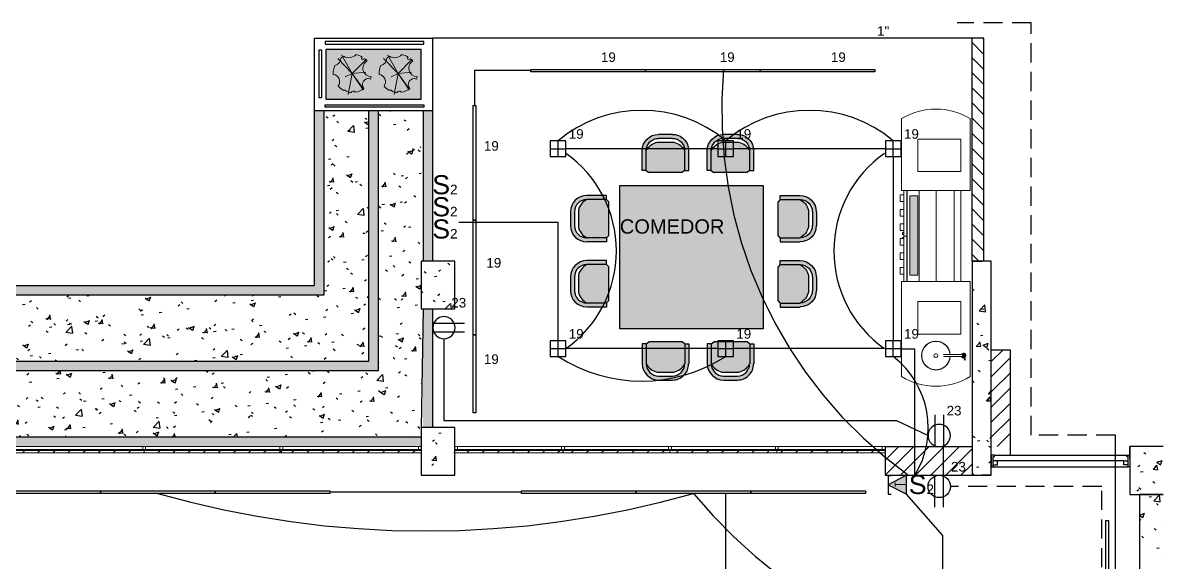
# Model space of a CAD drawing. Header units: inches. Extents: x 131 to 82119, y 71 to 16923.
# Drawn here: x 267.61 to 279.49, y 168.85 to 174.49 of the extents above; entities that cross this region are included whole.
import ezdxf
from ezdxf.enums import TextEntityAlignment as Align

# ---------------------------------------------------------------- set-up
doc = ezdxf.new("R2010")
doc.units = ezdxf.units.IN
doc.header["$MEASUREMENT"] = 0
doc.linetypes.add('HIDDEN', pattern=[9.525, 6.35, -3.175])
doc.linetypes.add('PISO', pattern=[0.3, 0.2, -0.1])
for name, color, linetype in [('A-ACHU-SOLID 255', 255, 'Continuous'), ('A-MUEB', 3, 'Continuous'), ('Arquitectonico', 253, 'Continuous'), ('INTERRUPTORES', 6, 'Continuous'), ('LAMPARAS', 20, 'Continuous'), ('Retorno', 5, 'HIDDEN')]:
    doc.layers.add(name, color=color, linetype=linetype)
for name, color, linetype, lineweight in [('A-GLAZ-CURT-MCUT', 52, 'Continuous', 18), ('A-GLAZ-CURT-OTLN', 52, 'Continuous', 18), ('A-GLAZ-CWMG-MCUT', 51, 'Continuous', 18), ('A-GLAZ-CWMG-OTLN', 51, 'Continuous', 18), ('DUCTO-PARED O TECHO', 7, 'Continuous', 25), ('DUCTO-PISO', 7, 'PISO', 25), ('L-PLNT-____-OTLN', 71, 'Continuous', 18), ('Q-SPCQ-____-OTLN', 91, 'Continuous', 18), ('RED-TELEFONO', 240, 'TELEFONO', 25), ('RED-TELÉFONO', 240, 'TELEFONO', 25), ('SIMBOLOGIA', 150, 'Continuous', 25)]:
    doc.layers.add(name, color=color, linetype=linetype, lineweight=lineweight)
doc.styles.add('Arial_1', font='arial.ttf', dxfattribs={"height": 0.15})
doc.styles.add('ROMANS', font='romans.shx', dxfattribs={"width": 0.625})
doc.styles.get("Standard").update_dxf_attribs({"font": 'arial.ttf'})
doc.linetypes.add('TELEFONO', pattern='A,0.32,-0.12,["TEL",Standard,S=0.065,R=0,X=-0.065,Y=-0.0325],-0.14', length=0.58)
pattern_1 = [(50, (280.8748, 170.8237), (0.546432, -0.047308), [0.057, -0.629]), (355, (280.8748, 170.8237), (-0.105429, 0.57337), [0.046, -0.503]), (100.451, (280.9208, 170.8197), (0.440955, 0.525708), [0.049, -0.534]), (46.184, (280.8748, 170.9757), (0.813123, -0.12606), [0.086, -0.943]), (96.636, (280.9428, 170.9657), (0.711995, 0.74225), [0.073, -0.801]), (351.184, (280.8748, 170.9757), (0.71223, 0.742616), [0.069, -0.754]), (21, (280.9508, 170.9377), (0.454985, -0.306292), [0.057, -0.629]), (326, (280.9508, 170.9377), (0.185766, 0.552594), [0.046, -0.503]), (71.451, (280.9888, 170.9127), (0.640536, 0.246016), [0.049, -0.534]), (37.5, (280.87478, 170.82372), (0.009206, 0.2541166), [0.025, -0.472, 0.025, -0.485, -0.505]), (37.5, (280.87478, 170.82372), (0.009206, 0.2541166), [-1.007, 0.025, -0.48]), (7.5, (280.87478, 170.82372), (0.2004608, 0.3007382), [0.025, -0.266, 0.025, -0.46, -0.192]), (7.5, (280.87478, 170.82372), (0.2004608, 0.3007382), [-0.776, 0.025, -0.167]), (327.5, (280.70478, 170.82372), (0.406483, -0.0170776), [0.025, -0.165, 0.025, -0.569, -0.789]), (327.5, (280.70478, 170.82372), (0.406483, -0.0170776), [-0.785, 0.025, -0.764]), (317.5, (280.62878, 170.82372), (0.443999, 0.076008), [0.025, -0.223, 0.025, -0.37, -0.56]), (317.5, (280.62878, 170.82372), (0.443999, 0.076008), [-0.642, 0.025, -0.535])]
pattern_2 = [(360, (280.87478, 170.82372), (0.305, 0.076), [0.025, -0.203, 0.025, -0.203, -1.219]), (360, (280.87478, 170.82372), (0.305, 0.076), [-0.457, 0.025, -0.432, 0.025, -0.203, -0.533]), (360, (280.87478, 170.82372), (0.305, 0.076), [-1.143, 0.025, -0.127, 0.025, -0.356]), (120, (280.98878, 170.86172), (-0.21831793, 0.22613775), [0.025, -0.203, 0.025, -0.203, -1.219]), (120, (280.98878, 170.86172), (-0.21831793, 0.22613775), [-0.457, 0.025, -0.432, 0.025, -0.203, -0.533]), (120, (280.98878, 170.86172), (-0.21831793, 0.22613775), [-1.143, 0.025, -0.127, 0.025, -0.356]), (240, (281.02678, 171.01472), (-0.08668207, -0.30213775), [0.025, -0.203, 0.025, -0.203, -1.219]), (240, (281.02678, 171.01472), (-0.08668207, -0.30213775), [-0.457, 0.025, -0.432, 0.025, -0.203, -0.533]), (240, (281.02678, 171.01472), (-0.08668207, -0.30213775), [-1.143, 0.025, -0.127, 0.025, -0.356])]

# ---------------------------------------------------------------- blocks, each defined once
blk = doc.blocks.new('Rectangular Mullion - 30mm Square-1501429-ARQ-SS')
at = {"layer": 'A-GLAZ-CWMG-MCUT'}
for p, q in [((-0.03, 0.015), (0, 0.015)), ((-0.03, -0.015), (-0.03, 0.015)), ((0, 0.015), (0, -0.015)), ((0, -0.015), (-0.03, -0.015))]:
    blk.add_line(p, q, dxfattribs=at)
blk = doc.blocks.new('System Panel - Glazed-1501432-ARQ-SS')
at = {"layer": 'A-GLAZ-CURT-OTLN'}
h = blk.add_hatch(dxfattribs=at)
h.set_pattern_fill('FP_8', color=8, style=0, pattern_type=2)
h.set_pattern_definition([(45, (8.173, 0.781), (-0.079196, 0.079196), [])])
h.paths.add_polyline_path([(0.567, -0.05), (0.567, -0.025), (-0.567, -0.025), (-0.567, -0.05)], flags=0)
at = {"layer": 'A-GLAZ-CURT-MCUT'}
for p, q in [((0.567, -0.025), (-0.567, -0.025)), ((-0.567, -0.025), (-0.567, -0.05)), ((-0.567, -0.05), (0.567, -0.05)), ((0.567, -0.05), (0.567, -0.025))]:
    blk.add_line(p, q, dxfattribs=at)
blk = doc.blocks.new('Rectangular Mullion - 30mm Square-V1-ARQ-SS')
at = {"layer": 'A-GLAZ-CWMG-MCUT'}
for p, q in [((-0.03, 0.015), (0, 0.015)), ((-0.03, -0.015), (-0.03, 0.015)), ((0, 0.015), (0, -0.015)), ((0, -0.015), (-0.03, -0.015))]:
    blk.add_line(p, q, dxfattribs=at)
blk = doc.blocks.new('Rectangular Mullion - 30mm Square-1395236-ARQ-SS')
at = {"layer": 'A-GLAZ-CWMG-OTLN'}
for p, q in [((-7.621, -0.766), (-8.71, -0.766)), ((-7.621, -0.796), (-8.71, -0.796))]:
    blk.add_line(p, q, dxfattribs=at)
blk = doc.blocks.new('Rectangular Mullion - 30mm Square-V2-ARQ-SS')
at = {"layer": 'A-GLAZ-CWMG-OTLN'}
h = blk.add_hatch(dxfattribs=at)
h.set_pattern_fill('FP_9', color=8, style=0, pattern_type=2)
h.set_pattern_definition([(225, (-8.74, -0.781), (0.079196, -0.079196), [])])
h.paths.add_polyline_path([(-0.03, 0.015), (-0.03, -0.015), (0, -0.015), (0, 0.015)], flags=0)
at = {"layer": 'A-GLAZ-CWMG-MCUT'}
for p, q in [((0, 0.015), (-0.03, 0.015)), ((-0.03, 0.015), (-0.03, -0.015)), ((0, -0.015), (0, 0.015)), ((-0.03, -0.015), (0, -0.015))]:
    blk.add_line(p, q, dxfattribs=at)
blk = doc.blocks.new('System Panel - Glazed-V3-ARQ-SS')
at = {"layer": 'A-GLAZ-CURT-OTLN'}
h = blk.add_hatch(dxfattribs=at)
h.set_pattern_fill('FP_10', color=8, style=0, pattern_type=2)
h.set_pattern_definition([(45, (11.273, 0.781), (-0.079196, 0.079196), [])])
h.paths.add_polyline_path([(0.718, -0.05), (0.718, -0.025), (-0.718, -0.025), (-0.718, -0.05)], flags=0)
at = {"layer": 'A-GLAZ-CURT-MCUT'}
for p, q in [((0.718, -0.025), (-0.718, -0.025)), ((-0.718, -0.025), (-0.718, -0.05)), ((-0.718, -0.05), (0.718, -0.05)), ((0.718, -0.05), (0.718, -0.025))]:
    blk.add_line(p, q, dxfattribs=at)
blk = doc.blocks.new('System Panel - Glazed-1647457-ARQ-SS')
at = {"layer": 'A-GLAZ-CURT-OTLN'}
h = blk.add_hatch(dxfattribs=at)
h.set_pattern_fill('FP_11', color=8, style=0, pattern_type=2)
h.set_pattern_definition([(45, (9.823, 0.781), (-0.079196, 0.079196), [])])
h.paths.add_polyline_path([(0.733, -0.05), (0.733, -0.025), (-0.733, -0.025), (-0.733, -0.05), (-0.7, -0.05)], flags=0)
at = {"layer": 'A-GLAZ-CURT-MCUT'}
for p, q in [((0.733, -0.025), (-0.733, -0.025)), ((-0.733, -0.025), (-0.733, -0.05)), ((-0.733, -0.05), (0.733, -0.05)), ((0.733, -0.05), (0.733, -0.025))]:
    blk.add_line(p, q, dxfattribs=at)
blk = doc.blocks.new('System Panel - Glazed-1501434-ARQ-SS')
at = {"layer": 'A-GLAZ-CURT-OTLN'}
h = blk.add_hatch(dxfattribs=at)
h.set_pattern_fill('FP_12', color=8, style=0, pattern_type=2)
h.set_pattern_definition([(45, (7.047, 0.781), (-0.079196, 0.079196), [])])
h.paths.add_polyline_path([(0.559, -0.05), (0.559, -0.025), (-0.559, -0.025), (-0.559, -0.05), (-0.42, -0.05)], flags=0)
at = {"layer": 'A-GLAZ-CURT-MCUT'}
for p, q in [((0.559, -0.025), (-0.559, -0.025)), ((-0.559, -0.025), (-0.559, -0.05)), ((-0.559, -0.05), (0.559, -0.05)), ((0.559, -0.05), (0.559, -0.025))]:
    blk.add_line(p, q, dxfattribs=at)
blk = doc.blocks.new('System Panel - Glazed-V4-ARQ-SS')
at = {"layer": 'A-GLAZ-CURT-OTLN'}
h = blk.add_hatch(dxfattribs=at)
h.set_pattern_fill('FP_13', color=8, style=0, pattern_type=2)
h.set_pattern_definition([(45, (5.928, 0.781), (-0.079196, 0.079196), [])])
h.paths.add_polyline_path([(0.559, -0.05), (0.559, -0.025), (-0.559, -0.025), (-0.559, -0.05), (-0.011, -0.05)], flags=0)
at = {"layer": 'A-GLAZ-CURT-MCUT'}
for p, q in [((0.559, -0.025), (-0.559, -0.025)), ((-0.559, -0.025), (-0.559, -0.05)), ((-0.559, -0.05), (0.559, -0.05)), ((0.559, -0.05), (0.559, -0.025))]:
    blk.add_line(p, q, dxfattribs=at)
blk = doc.blocks.new('System Panel - Glazed-V5-ARQ-SS')
at = {"layer": 'A-GLAZ-CURT-OTLN'}
h = blk.add_hatch(dxfattribs=at)
h.set_pattern_fill('FP_14', color=8, style=0, pattern_type=2)
h.set_pattern_definition([(45, (4.802, 0.781), (-0.079196, 0.079196), [])])
h.paths.add_polyline_path([(0.567, -0.05), (0.567, -0.025), (-0.567, -0.025), (-0.567, -0.05), (0.39, -0.05)], flags=0)
at = {"layer": 'A-GLAZ-CURT-MCUT'}
for p, q in [((0.567, -0.025), (-0.567, -0.025)), ((-0.567, -0.025), (-0.567, -0.05)), ((-0.567, -0.05), (0.567, -0.05)), ((0.567, -0.05), (0.567, -0.025))]:
    blk.add_line(p, q, dxfattribs=at)
blk = doc.blocks.new('Rectangular Mullion - 30mm Square-1647450-ARQ-SS')
at = {"layer": 'A-GLAZ-CWMG-OTLN'}
for p, q in [((-10.57, -0.766), (-11.975, -0.766)), ((-10.57, -0.796), (-11.975, -0.796))]:
    blk.add_line(p, q, dxfattribs=at)
blk = doc.blocks.new('Rectangular Mullion - 30mm Square-1647451-ARQ-SS')
at = {"layer": 'A-GLAZ-CWMG-OTLN'}
for p, q in [((-9.12, -0.766), (-10.54, -0.766)), ((-9.12, -0.796), (-10.54, -0.796))]:
    blk.add_line(p, q, dxfattribs=at)
blk = doc.blocks.new('Rectangular Mullion - 30mm Square-1501435-ARQ-SS')
at = {"layer": 'A-GLAZ-CWMG-OTLN'}
h = blk.add_hatch(dxfattribs=at)
h.set_pattern_fill('FP_15', color=8, style=0, pattern_type=2)
h.set_pattern_definition([(315, (5.369, -0.781), (0.079196, 0.079196), [])])
h.paths.add_polyline_path([(0.015, 0.015), (0.015, -0.015), (-0.015, -0.015), (-0.015, 0.015)], flags=0)
at = {"layer": 'A-GLAZ-CWMG-MCUT'}
for p, q in [((-0.015, 0.015), (0.015, 0.015)), ((-0.015, -0.015), (-0.015, 0.015)), ((0.015, 0.015), (0.015, -0.015)), ((0.015, -0.015), (-0.015, -0.015))]:
    blk.add_line(p, q, dxfattribs=at)
blk = doc.blocks.new('Rectangular Mullion - 30mm Square-V6-ARQ-SS')
at = {"layer": 'A-GLAZ-CWMG-OTLN'}
h = blk.add_hatch(dxfattribs=at)
h.set_pattern_fill('FP_16', color=8, style=0, pattern_type=2)
h.set_pattern_definition([(315, (6.488, -0.781), (0.079196, 0.079196), [])])
h.paths.add_polyline_path([(0.015, 0.015), (0.015, -0.015), (-0.015, -0.015), (-0.015, 0.015)], flags=0)
at = {"layer": 'A-GLAZ-CWMG-MCUT'}
for p, q in [((-0.015, 0.015), (0.015, 0.015)), ((-0.015, -0.015), (-0.015, 0.015)), ((0.015, 0.015), (0.015, -0.015)), ((0.015, -0.015), (-0.015, -0.015))]:
    blk.add_line(p, q, dxfattribs=at)
blk = doc.blocks.new('Rectangular Mullion - 30mm Square-V7-ARQ-SS')
at = {"layer": 'A-GLAZ-CWMG-OTLN'}
h = blk.add_hatch(dxfattribs=at)
h.set_pattern_fill('FP_17', color=8, style=0, pattern_type=2)
h.set_pattern_definition([(315, (7.606, -0.781), (0.079196, 0.079196), [])])
h.paths.add_polyline_path([(0.015, 0.015), (0.015, -0.015), (-0.015, -0.015), (-0.015, 0.015)], flags=0)
at = {"layer": 'A-GLAZ-CWMG-MCUT'}
for p, q in [((-0.015, 0.015), (0.015, 0.015)), ((-0.015, -0.015), (-0.015, 0.015)), ((0.015, 0.015), (0.015, -0.015)), ((0.015, -0.015), (-0.015, -0.015))]:
    blk.add_line(p, q, dxfattribs=at)
blk = doc.blocks.new('Rectangular Mullion - 30mm Square-V8-ARQ-SS')
at = {"layer": 'A-GLAZ-CWMG-MCUT'}
for p, q in [((-0.015, 0.015), (0.015, 0.015)), ((-0.015, -0.015), (-0.015, 0.015)), ((0.015, 0.015), (0.015, -0.015)), ((0.015, -0.015), (-0.015, -0.015))]:
    blk.add_line(p, q, dxfattribs=at)
blk = doc.blocks.new('Rectangular Mullion - 30mm Square-V9-ARQ-SS')
at = {"layer": 'A-GLAZ-CWMG-MCUT'}
for p, q in [((-0.015, 0.015), (0.015, 0.015)), ((-0.015, -0.015), (-0.015, 0.015)), ((0.015, 0.015), (0.015, -0.015)), ((0.015, -0.015), (-0.015, -0.015))]:
    blk.add_line(p, q, dxfattribs=at)
blk = doc.blocks.new('BBQ_Unit_10968 - Grill-757689-ARQ-SS')
at = {"layer": 'Q-SPCQ-____-OTLN'}
blk.add_hatch(color=256, dxfattribs=at).paths.add_polyline_path([(0.862, -0.364), (0.862, -0.278), (0.032, -0.278), (0.032, -0.364), (0.762, -0.364)], flags=0)
for p, q in [((-0.024, 0.27), (-0.778, 0.27)), ((-0.024, 0.17), (-0.024, 0.27)), ((1.922, 0.27), (0.926, 0.27)), ((0.926, 0.27), (0.926, 0.17)), ((-0.223, 0.17), (-0.563, 0.17)), ((-0.563, 0.17), (-0.563, -0.28)), ((-0.223, -0.28), (-0.223, 0.17)), ((-0.024, 0.102), (-0.024, 0.17)), ((-0.024, 0.17), (0.926, 0.17)), ((0.926, 0.17), (0.926, 0.102)), ((1.137, -0.28), (1.137, 0.17)), ((1.137, 0.17), (1.477, 0.17)), ((1.477, 0.17), (1.477, -0.28)), ((1.692, 0.179), (1.692, 0.008)), ((1.694, 0.191), (1.694, 0.19)), ((1.748, 0.219), (1.706, 0.203)), ((1.708, 0.204), (1.707, 0.205)), ((1.708, 0.198), (1.751, 0.211)), ((1.712, 0.008), (1.712, 0.179)), ((1.751, 0.211), (1.748, 0.219)), ((-0.024, -0.086), (-0.024, 0.102)), ((0.926, 0.102), (-0.024, 0.102)), ((0.926, 0.102), (0.926, -0.086)), ((-0.024, -0.265), (-0.024, -0.086)), ((-0.024, -0.086), (0.926, -0.086)), ((0.926, -0.086), (0.926, -0.265)), ((-0.563, -0.28), (-0.223, -0.28)), ((-0.024, -0.392), (-0.024, -0.265)), ((-0.024, -0.265), (0.926, -0.265)), ((0.032, -0.364), (0.032, -0.278)), ((0.032, -0.278), (0.862, -0.278)), ((0.032, -0.278), (0.862, -0.278)), ((0.032, -0.364), (0.032, -0.278)), ((0.862, -0.278), (0.862, -0.364)), ((0.862, -0.278), (0.862, -0.364)), ((0.926, -0.265), (0.926, -0.392)), ((1.477, -0.28), (1.137, -0.28)), ((-0.778, -0.45), (-0.024, -0.45)), ((-0.024, -0.392), (0.926, -0.392)), ((-0.024, -0.45), (-0.024, -0.392)), ((-0.024, -0.395), (0.926, -0.395)), ((-0.024, -0.425), (0.02, -0.425)), ((0.02, -0.425), (0.02, -0.463)), ((0.02, -0.425), (0.09, -0.425)), ((0.09, -0.463), (0.02, -0.463)), ((0.862, -0.364), (0.032, -0.364)), ((0.862, -0.364), (0.032, -0.364)), ((0.09, -0.463), (0.09, -0.425)), ((0.09, -0.425), (0.172, -0.425)), ((0.172, -0.425), (0.172, -0.463)), ((0.172, -0.425), (0.242, -0.425)), ((0.242, -0.463), (0.172, -0.463)), ((0.242, -0.463), (0.242, -0.425)), ((0.242, -0.425), (0.324, -0.425)), ((0.324, -0.425), (0.324, -0.463)), ((0.324, -0.425), (0.394, -0.425)), ((0.394, -0.463), (0.324, -0.463)), ((0.394, -0.463), (0.394, -0.425)), ((0.394, -0.425), (0.451, -0.425)), ((0.414, -0.425), (0.414, -0.438)), ((0.434, -0.438), (0.414, -0.438)), ((0.434, -0.438), (0.434, -0.425)), ((0.451, -0.395), (0.451, -0.425)), ((0.451, -0.425), (0.451, -0.395)), ((0.451, -0.425), (0.476, -0.425)), ((0.467, -0.425), (0.467, -0.438)), ((0.476, -0.438), (0.467, -0.438)), ((0.476, -0.425), (0.476, -0.463)), ((0.476, -0.425), (0.546, -0.425)), ((0.546, -0.463), (0.476, -0.463)), ((0.546, -0.463), (0.546, -0.425)), ((0.546, -0.425), (0.628, -0.425)), ((0.628, -0.425), (0.628, -0.463)), ((0.628, -0.425), (0.698, -0.425)), ((0.698, -0.463), (0.628, -0.463)), ((0.698, -0.463), (0.698, -0.425)), ((0.698, -0.425), (0.78, -0.425)), ((0.78, -0.425), (0.78, -0.463)), ((0.78, -0.425), (0.85, -0.425)), ((0.85, -0.463), (0.78, -0.463)), ((0.85, -0.463), (0.85, -0.425)), ((0.85, -0.425), (0.926, -0.425)), ((0.926, -0.392), (0.926, -0.45)), ((0.926, -0.45), (1.922, -0.45))]:
    blk.add_line(p, q, dxfattribs=at)
at = {"layer": 'Q-SPCQ-____-OTLN', "flags": 128}
for points in [[(1.692, 0.199), (1.692, 0.199), (1.692, 0.199), (1.692, 0.198), (1.692, 0.198), (1.692, 0.198), (1.692, 0.198)], [(1.692, 0.194), (1.692, 0.193), (1.692, 0.192), (1.692, 0.192), (1.692, 0.191), (1.692, 0.19), (1.692, 0.189), (1.692, 0.188), (1.692, 0.188), (1.692, 0.187), (1.692, 0.186), (1.692, 0.185), (1.692, 0.184), (1.692, 0.183), (1.692, 0.182), (1.692, 0.181), (1.692, 0.18), (1.692, 0.179)], [(1.693, 0.198), (1.693, 0.2), (1.694, 0.202), (1.695, 0.203), (1.696, 0.204), (1.698, 0.205), (1.7, 0.206), (1.701, 0.206), (1.702, 0.205)], [(1.701, 0.191), (1.7, 0.191), (1.698, 0.191), (1.696, 0.192), (1.695, 0.193), (1.694, 0.195), (1.693, 0.196), (1.693, 0.198)], [(1.703, 0.205), (1.705, 0.204), (1.706, 0.203)], [(1.708, 0.196), (1.707, 0.195), (1.706, 0.193), (1.705, 0.192), (1.703, 0.191)], [(1.712, 0.179), (1.712, 0.18), (1.712, 0.181), (1.712, 0.182), (1.712, 0.183), (1.712, 0.184), (1.712, 0.185), (1.712, 0.186), (1.712, 0.187), (1.712, 0.188), (1.712, 0.189), (1.712, 0.189), (1.712, 0.19), (1.712, 0.191), (1.712, 0.192), (1.712, 0.192), (1.712, 0.193), (1.712, 0.194), (1.712, 0.194), (1.712, 0.195), (1.712, 0.196), (1.712, 0.196), (1.712, 0.197), (1.712, 0.197), (1.712, 0.198), (1.712, 0.198), (1.712, 0.198), (1.712, 0.199), (1.712, 0.199), (1.712, 0.199)], [(1.692, 0.059), (1.69, 0.059), (1.684, 0.058), (1.678, 0.057), (1.672, 0.056), (1.666, 0.055), (1.661, 0.053), (1.655, 0.051), (1.649, 0.049), (1.644, 0.047), (1.638, 0.045), (1.633, 0.042), (1.628, 0.039), (1.623, 0.036), (1.618, 0.033), (1.613, 0.03), (1.608, 0.026), (1.604, 0.022), (1.599, 0.018), (1.595, 0.014), (1.591, 0.009), (1.587, 0.005), (1.583, 0), (1.58, -0.005), (1.576, -0.009), (1.573, -0.015), (1.57, -0.02), (1.568, -0.025), (1.565, -0.03), (1.563, -0.036), (1.561, -0.042), (1.559, -0.047), (1.557, -0.053), (1.556, -0.059), (1.555, -0.065), (1.554, -0.071), (1.553, -0.076), (1.553, -0.082), (1.553, -0.088), (1.553, -0.094), (1.553, -0.1), (1.554, -0.106), (1.554, -0.112), (1.555, -0.118), (1.557, -0.124), (1.558, -0.13), (1.56, -0.135), (1.562, -0.141), (1.564, -0.147), (1.566, -0.152), (1.569, -0.157), (1.572, -0.163), (1.575, -0.168), (1.578, -0.173), (1.581, -0.178), (1.585, -0.182), (1.589, -0.187), (1.593, -0.191), (1.597, -0.196), (1.601, -0.2), (1.606, -0.204), (1.61, -0.208), (1.615, -0.211), (1.62, -0.215), (1.625, -0.218), (1.63, -0.221), (1.635, -0.223), (1.641, -0.226), (1.646, -0.228), (1.652, -0.23), (1.657, -0.232), (1.663, -0.234), (1.669, -0.235), (1.675, -0.237), (1.681, -0.238), (1.687, -0.238), (1.693, -0.239), (1.699, -0.239), (1.702, -0.239)], [(1.692, 0.008), (1.692, 0.007), (1.692, 0.007), (1.692, 0.006), (1.692, 0.006), (1.692, 0.005), (1.692, 0.005), (1.692, 0.004), (1.692, 0.004), (1.692, 0.003), (1.692, 0.003), (1.692, 0.002), (1.692, 0.002), (1.692, 0.001), (1.692, 0.001), (1.692, 0.001), (1.692, 0), (1.692, 0), (1.692, -0.001), (1.692, -0.001), (1.692, -0.002), (1.692, -0.002), (1.692, -0.002), (1.692, -0.003), (1.692, -0.003), (1.692, -0.003), (1.692, -0.004), (1.692, -0.004), (1.692, -0.004), (1.692, -0.005), (1.692, -0.005), (1.692, -0.005), (1.692, -0.005), (1.692, -0.006), (1.692, -0.006), (1.692, -0.006), (1.692, -0.006), (1.692, -0.006), (1.692, -0.006), (1.692, -0.007), (1.692, -0.007), (1.692, -0.007), (1.692, -0.007), (1.692, -0.007), (1.692, -0.007)], [(1.702, -0.239), (1.708, -0.239), (1.714, -0.239), (1.72, -0.238), (1.725, -0.237), (1.731, -0.236), (1.737, -0.235), (1.743, -0.233), (1.749, -0.231), (1.754, -0.229), (1.76, -0.227), (1.765, -0.225), (1.771, -0.222), (1.776, -0.219), (1.781, -0.216), (1.786, -0.213), (1.791, -0.21), (1.795, -0.206), (1.8, -0.202), (1.804, -0.198), (1.809, -0.194), (1.813, -0.189), (1.817, -0.185), (1.82, -0.18), (1.824, -0.175), (1.827, -0.171), (1.83, -0.165), (1.833, -0.16), (1.836, -0.155), (1.838, -0.15), (1.841, -0.144), (1.843, -0.138), (1.845, -0.133), (1.846, -0.127), (1.847, -0.121), (1.849, -0.115), (1.849, -0.109), (1.85, -0.104), (1.851, -0.098), (1.851, -0.092), (1.851, -0.086), (1.85, -0.08), (1.85, -0.074), (1.849, -0.068), (1.848, -0.062), (1.847, -0.056), (1.845, -0.05), (1.844, -0.045), (1.842, -0.039), (1.84, -0.033), (1.837, -0.028), (1.835, -0.023), (1.832, -0.017), (1.829, -0.012), (1.826, -0.007), (1.822, -0.002), (1.819, 0.002), (1.815, 0.007), (1.811, 0.011), (1.807, 0.016), (1.802, 0.02), (1.798, 0.024), (1.793, 0.028), (1.789, 0.031), (1.784, 0.035), (1.779, 0.038), (1.773, 0.041), (1.768, 0.043), (1.763, 0.046), (1.757, 0.048), (1.752, 0.05), (1.746, 0.052), (1.74, 0.054), (1.735, 0.055), (1.729, 0.057), (1.723, 0.058), (1.717, 0.058), (1.712, 0.059)], [(1.712, -0.007), (1.712, -0.007), (1.712, -0.007), (1.712, -0.007), (1.712, -0.007), (1.712, -0.007), (1.712, -0.006), (1.712, -0.006), (1.712, -0.006), (1.712, -0.006), (1.712, -0.006), (1.712, -0.006), (1.712, -0.005), (1.712, -0.005), (1.712, -0.005), (1.712, -0.005), (1.712, -0.004), (1.712, -0.004), (1.712, -0.004), (1.712, -0.003), (1.712, -0.003), (1.712, -0.003), (1.712, -0.002), (1.712, -0.002), (1.712, -0.001), (1.712, -0.001), (1.712, -0.001), (1.712, 0), (1.712, 0), (1.712, 0.001), (1.712, 0.001), (1.712, 0.002), (1.712, 0.002), (1.712, 0.003), (1.712, 0.003), (1.712, 0.004), (1.712, 0.004), (1.712, 0.005), (1.712, 0.005), (1.712, 0.006), (1.712, 0.006), (1.712, 0.007), (1.712, 0.007), (1.712, 0.008), (1.712, 0.008)]]:
    blk.add_lwpolyline(points, dxfattribs=at)
at = {"layer": 'Q-SPCQ-____-OTLN'}
for centre, radius, start, end in [((-0.18, -0.09), 0.698, 148.9516, 211.0484), ((1.326, -0.09), 0.696, 328.8596, 31.1404), ((1.702, 0.2), 0.025, 90, 245.5013), ((1.702, 0.2), 0.015, 90, 231.9056), ((1.7, 0.198), 0.00742, 0, 180), ((1.702, 0.2), 0.00982, 143.6817, 150), ((1.7, 0.198), 0.00742, 180, 360), ((1.702, 0.2), 0.00982, 90, 98.1936), ((1.702, 0.2), 0.025, 24.2652, 90), ((1.702, 0.2), 0.015, 26.1315, 90), ((1.702, 0.2), 0.00982, 81.8064, 90), ((1.701, 0.198), 0.007, 359.3279, 42.6721), ((1.702, 0.2), 0.015, 309.0921, 0), ((1.702, 0.2), 0.025, 294.4934, 7.6897), ((1.702, -0.09), 0.15, 93.8332, 270), ((1.701, -0.09), 0.149, 93.433, 270), ((1.702, -0.09), 0.149, 93.8597, 270), ((1.701, -0.09), 0.149, 270, 85.6922), ((1.702, -0.09), 0.15, 270, 86.1279), ((1.702, -0.09), 0.149, 270, 86.1019), ((1.702, -0.09), 0.02, 90, 270), ((1.702, -0.007), 0.01, 195, 210), ((1.702, -0.09), 0.02, 270, 90), ((1.702, -0.007), 0.01, 330, 345)]:
    blk.add_arc(centre, radius, start, end, dxfattribs=at)
for start_param, end_param in [(2.144127, 5.285719), (6.134036, 8.427312), (5.285719, 5.547519)]:
    blk.add_ellipse((1.701, 0.198), major_axis=(0.00692, 0.00722), ratio=0.999482, start_param=start_param, end_param=end_param, dxfattribs=at)
for points, knots in [([(1.693, 0.191), (1.693, 0.191), (1.694, 0.191), (1.694, 0.19), (1.694, 0.19)], [0.55555556, 0.55555556, 0.55555556, 0.55555556, 0.61111111, 0.63680386, 0.63680386, 0.63680386, 0.63680386]), ([(1.694, 0.19), (1.694, 0.19), (1.694, 0.19), (1.695, 0.19), (1.695, 0.189), (1.695, 0.189), (1.696, 0.189), (1.696, 0.189), (1.696, 0.189), (1.697, 0.188), (1.697, 0.188), (1.698, 0.188), (1.699, 0.188), (1.699, 0.188), (1.699, 0.188), (1.7, 0.188), (1.701, 0.188), (1.702, 0.188)], [0.6666667, 0.6666667, 0.6666667, 0.6666667, 0.6805556, 0.6944444, 0.7222222, 0.75, 0.7638889, 0.7777778, 0.7916667, 0.8055556, 0.8333333, 0.8611111, 0.8888889, 0.9027778, 0.9166667, 0.9444444, 1, 1, 1, 1]), ([(1.702, 0.188), (1.702, 0.188), (1.703, 0.188), (1.704, 0.188), (1.705, 0.188), (1.705, 0.189), (1.705, 0.189), (1.706, 0.189), (1.706, 0.189), (1.707, 0.19), (1.707, 0.19), (1.708, 0.19), (1.708, 0.19), (1.708, 0.191), (1.708, 0.191), (1.709, 0.192), (1.709, 0.192), (1.709, 0.192), (1.71, 0.193), (1.71, 0.193), (1.71, 0.194), (1.711, 0.195), (1.711, 0.195), (1.711, 0.196)], [0, 0, 0, 0, 0.1, 0.15, 0.175, 0.2, 0.225, 0.25, 0.3, 0.35, 0.375, 0.4, 0.425, 0.45, 0.5, 0.55, 0.6, 0.65, 0.7, 0.75, 0.8, 0.9, 1, 1, 1, 1]), ([(1.711, 0.196), (1.711, 0.196), (1.711, 0.196), (1.711, 0.197), (1.711, 0.197), (1.711, 0.197), (1.711, 0.197), (1.711, 0.197), (1.711, 0.198), (1.711, 0.198), (1.711, 0.199), (1.711, 0.199), (1.711, 0.199)], [0, 0, 0, 0, 0.0714286, 0.1071429, 0.125, 0.1428571, 0.1607143, 0.1785714, 0.2142857, 0.25, 0.2678571, 0.2857143, 0.2857143, 0.2857143, 0.2857143])]:
    blk.add_open_spline(points, degree=3, knots=knots, dxfattribs=at)
blk = doc.blocks.new('System Panel - Glazed-V16-ARQ-SS')
at = {"layer": 'A-GLAZ-CURT-OTLN'}
h = blk.add_hatch(dxfattribs=at)
h.set_pattern_fill('FP_29', color=8, style=0, pattern_type=2)
h.set_pattern_definition([(45, (12.708, 0.781), (-0.079196, 0.079196), [])])
h.paths.add_polyline_path([(0.718, -0.05), (0.718, -0.025), (-0.718, -0.025), (-0.718, -0.05)], flags=0)
at = {"layer": 'A-GLAZ-CURT-MCUT'}
for p, q in [((0.718, -0.025), (-0.718, -0.025)), ((-0.718, -0.025), (-0.718, -0.05)), ((-0.718, -0.05), (0.718, -0.05)), ((0.718, -0.05), (0.718, -0.025))]:
    blk.add_line(p, q, dxfattribs=at)
blk = doc.blocks.new('Rectangular Mullion - 30mm Square-1647454-ARQ-SS')
at = {"layer": 'A-GLAZ-CWMG-OTLN'}
for p, q in [((-12.005, -0.766), (-13.426, -0.766)), ((-12.005, -0.796), (-13.426, -0.796))]:
    blk.add_line(p, q, dxfattribs=at)
blk = doc.blocks.new('M_RPC Plant - Tropical - Agave - 0_45 Meters-752007-ARQ-SS')
at = {"layer": 'L-PLNT-____-OTLN'}
for q in [(-0.153, 0.15), (-0.112, 0.191), (0.147, 0.144), (0.141, 0.009), (-0.075, -0.039), (-0.043, -0.224), (0.114, -0.178), (0.12, -0.174)]:
    blk.add_line((0, -0.004), q, dxfattribs=at)
for centre, radius, start, end in [((-0.203, 0.16), 0.0842, 284.5761, 357.8078), ((0, -0.004), 0.2, 116.6696, 126.6487), ((-0.036, 0.263), 0.103, 238.4657, 316.9123), ((0, -0.004), 0.2, 58.808, 78.7084), ((0.111, 0.155), 0.0145, 121.2967, 348.7033), ((0.197, 0.049), 0.0863, 119.9838, 270.0162), ((0, -0.004), 0.2, 39.648, 51.192), ((0, -0.004), 0.2, 155.7352, 183.4024), ((-0.21, -0.092), 0.0771, 323.3668, 82.226), ((0.168, -0.122), 0.0628, 68.9276, 221.0724), ((0, -0.004), 0.2, 342.7424, 350.352), ((0, -0.004), 0.2, 222.1904, 242.6209), ((-0.082, -0.201), 0.0221, 17.3648, 117.5876), ((0, -0.004), 0.2, 252.3315, 266.9942), ((0.011, -0.212), 0.0231, 28.1518, 157.8482), ((0, -0.004), 0.2, 279.0058, 307.2576)]:
    blk.add_arc(centre, radius, start, end, dxfattribs=at)
blk = doc.blocks.new('silla comedor')
at = {"layer": 'A-ACHU-SOLID 255'}
h = blk.add_hatch(color=256, dxfattribs=at)
h.dxf.hatch_style = 1
h.paths.add_polyline_path([(-4.829, -12.755), (-4.854, -12.734), (-5.205, -12.734), (-5.23, -12.755), (-5.273, -12.755), (-5.273, -12.963, 0.414214), (-5.102, -13.134), (-4.957, -13.134, 0.414214), (-4.786, -12.963), (-4.786, -12.755)])
h.paths.add_polyline_path([(-4.941, -13.05, 0.220793), (-4.828, -12.963, -0.414214), (-4.957, -13.092), (-5.102, -13.092, -0.414212), (-5.231, -12.963, 0.220792), (-5.118, -13.05)], flags=16)
for p, q in [((-5.273, -12.755), (-5.273, -12.963)), ((-5.23, -12.755), (-5.273, -12.755)), ((-5.231, -12.755), (-5.231, -12.963)), ((-5.23, -12.755), (-5.205, -12.734)), ((-4.854, -12.734), (-5.205, -12.734)), ((-4.829, -12.755), (-4.854, -12.734)), ((-4.829, -12.755), (-4.786, -12.755)), ((-4.828, -12.755), (-4.828, -12.963)), ((-4.786, -12.755), (-4.786, -12.963)), ((-5.118, -13.05), (-4.941, -13.05)), ((-5.102, -13.092), (-4.957, -13.092)), ((-5.102, -13.134), (-4.957, -13.134))]:
    blk.add_line(p, q)
for centre, radius, start, end in [((-5.102, -12.963), 0.17, 180, 269.9999), ((-5.102, -12.963), 0.128, 180, 269.9999), ((-5.081, -12.886), 0.168, 207.4394, 257.2425), ((-4.957, -12.963), 0.17, 270, 0), ((-4.957, -12.963), 0.128, 270, 0), ((-4.978, -12.886), 0.168, 282.7575, 332.5606)]:
    blk.add_arc(centre, radius, start, end)
blk = doc.blocks.new('sfdsdf')
at = {"layer": 'A-ACHU-SOLID 255'}
h = blk.add_hatch(color=256, dxfattribs=at)
h.dxf.hatch_style = 1
h.paths.add_polyline_path([(3465.906, 1369.038), (3464.406, 1369.038), (3464.406, 1370.538), (3465.906, 1370.538)])
at = {"layer": 'A-MUEB'}
blk.add_lwpolyline([(3465.906, 1369.038), (3464.406, 1369.038), (3464.406, 1370.538), (3465.906, 1370.538)], close=True, dxfattribs=at)
at = {"layer": 'A-MUEB', "xscale": -1}
for p, rotation in [((3469.782, 1357.96), 180.0000000071552), ((3470.463, 1357.96), 180.0000000071552), ((3477.003, 1375.224), 270.0000000071552), ((3477.003, 1374.544), 270.0000000071552)]:
    blk.add_blockref('silla comedor', p, dxfattribs=dict(at, rotation=rotation))
at = {"layer": 'A-MUEB'}
for p, rotation in [((3453.308, 1375.224), 89.99999999284476), ((3453.308, 1374.544), 89.99999999284476), ((3469.782, 1381.654), 7.155216222376247e-09), ((3470.463, 1381.654), 7.155216222376247e-09)]:
    blk.add_blockref('silla comedor', p, dxfattribs=dict(at, rotation=rotation))
blk = doc.blocks.new('TOMA')
at = {"layer": 'SIMBOLOGIA'}
for p, q in [((-0.0301, 0.2165), (-0.0301, 0.0062)), ((0.0294, 0.2165), (0.0294, 0.1463)), ((0.0294, 0.1463), (0.0294, 0.0059))]:
    blk.add_line(p, q, dxfattribs=at)
blk.add_circle((0, 0.0761), 0.0761, dxfattribs=at)
blk = doc.blocks.new('TEL')
at = {"layer": 'RED-TELEFONO', "linetype": 'Continuous'}
h = blk.add_hatch(color=256, dxfattribs=at)
h.dxf.hatch_style = 1
h.paths.add_polyline_path([(-0.1477, -0.0756), (0, 0), (-0.1477, 0.0756)])
for p, q in [((0, 0.075), (-0.0251, 0.075)), ((0, 0.075), (0, 0)), ((0, 0), (0, -0.075)), ((0, -0.075), (-0.0251, -0.075))]:
    blk.add_line(p, q, dxfattribs=at)
blk.add_lwpolyline([(-0.1477, -0.0756), (-0.1477, 0.0756), (0, 0)], close=True, dxfattribs=at)
at = {"layer": 'RED-TELEFONO', "color": 2, "linetype": 'TELEFONO', "style": 'ROMANS', "width": 0.7}
blk.add_text('T', height=0.08, rotation=270, dxfattribs=at).set_placement((-0.1384, 0.0022), align=Align.CENTER)

msp = doc.modelspace()

# ---------------------------------------------------------------- hatches: boundary and pattern name
at = {"layer": 'Arquitectonico'}
h = msp.add_hatch(dxfattribs=at)
h.set_pattern_fill('FP_1', color=256, angle=270, style=0, pattern_type=2)
h.set_pattern_definition([(315, (283.97645, 164.53433), (0.079196, 0.079196), [])])
h.paths.add_polyline_path([(277.545, 171.999), (277.665, 171.999), (277.671, 174.333), (277.551, 174.333)])
h = msp.add_hatch(dxfattribs=at)
h.set_pattern_fill('FP_28', color=256, angle=360, style=0, pattern_type=2)
h.set_pattern_definition(pattern_2)
h.paths.add_polyline_path([(264.453, 170.178), (265.162, 170.178), (265.162, 171.624), (264.453, 171.624), (264.453, 170.205)])
h.paths.add_polyline_path([(270.786, 173.693), (271.783, 173.693), (271.783, 174.213), (270.786, 174.213), (270.786, 173.795)])
h = msp.add_hatch(dxfattribs=at)
h.set_pattern_fill('FP_2', color=256, angle=360, style=0, pattern_type=2)
h.set_pattern_definition(pattern_1)
h.paths.add_polyline_path([(265.282, 170.178), (271.785, 170.158), (271.785, 170.258), (271.785, 170.258), (271.785, 171.499), (271.785, 171.499), (271.785, 171.999), (271.785, 171.999), (271.785, 173.573), (271.335, 173.573), (271.335, 170.851), (265.282, 170.851), (265.282, 170.232)])
h.paths.add_polyline_path([(271.235, 170.951), (271.235, 173.573), (270.765, 173.573), (270.765, 171.642), (265.282, 171.642), (265.282, 170.951), (270.352, 170.951)])
h = msp.add_hatch(dxfattribs=at)
h.set_pattern_fill('FP_28', color=256, angle=360, style=0, pattern_type=2)
h.set_pattern_definition(pattern_2)
h.paths.add_polyline_path([(271.755, 170.058), (271.785, 170.058), (271.785, 170.158), (266.152, 170.158), (266.152, 170.058), (270.352, 170.058)])
h.paths.add_polyline_path([(271.88, 170.258), (271.903, 170.258), (271.903, 171.499), (271.803, 171.499), (271.803, 170.258)])
h.paths.add_polyline_path([(271.335, 170.851), (271.335, 173.573), (271.235, 173.573), (271.235, 170.951), (265.282, 170.951), (265.282, 170.851), (270.352, 170.851)])
h.paths.add_polyline_path([(270.352, 171.642), (270.765, 171.642), (270.765, 173.573), (270.665, 173.572), (270.665, 171.744), (265.282, 171.744), (265.282, 171.642)])
h.paths.add_polyline_path([(271.88, 171.999), (271.903, 171.999), (271.903, 173.572), (271.803, 173.572), (271.803, 171.999)])
h = msp.add_hatch(dxfattribs=at)
h.set_pattern_fill('FP_2', color=256, angle=360, style=0, pattern_type=2)
h.set_pattern_definition(pattern_1)
h.paths.add_polyline_path([(271.785, 171.499), (272.135, 171.499), (272.135, 171.999), (271.785, 171.999)], flags=0)
h = msp.add_hatch(dxfattribs=at)
h.set_pattern_fill('FP_2', color=256, angle=360, style=0, pattern_type=2)
h.set_pattern_definition(pattern_1)
h.paths.add_polyline_path([(277.751, 169.758), (277.751, 171.999), (277.551, 171.999), (277.551, 169.758), (277.609, 169.758)], flags=0)
h = msp.add_hatch(dxfattribs=at)
h.set_pattern_fill('FP_37', color=256, angle=360, style=0, pattern_type=2)
h.set_pattern_definition([(45, (286.23478, 181.49072), (-0.079196, 0.079196), [])])
h.paths.add_polyline_path([(277.951, 170.058), (277.951, 171.068), (277.751, 171.068), (277.751, 170.058), (277.975, 170.058)])
h = msp.add_hatch(dxfattribs=at)
h.set_pattern_fill('FP_2', color=256, angle=360, style=0, pattern_type=2)
h.set_pattern_definition(pattern_1)
h.paths.add_polyline_path([(271.785, 169.758), (272.135, 169.758), (272.135, 170.258), (271.785, 170.258), (271.785, 170.205)], flags=0)
h = msp.add_hatch(dxfattribs=at)
h.set_pattern_fill('FP_1', color=256, angle=360, style=0, pattern_type=2)
h.set_pattern_definition([(45, (280.87478, 170.82372), (-0.079196, 0.079196), [])])
h.paths.add_polyline_path([(277.551, 169.758), (277.551, 170.058), (276.64, 170.058), (276.64, 169.758), (277.227, 169.758)])
h = msp.add_hatch(dxfattribs=at)
h.set_pattern_fill('FP_2', color=256, angle=360, style=0, pattern_type=2)
h.set_pattern_definition(pattern_1)
h.paths.add_polyline_path([(279.201, 169.558), (279.551, 169.558), (279.551, 170.058), (279.201, 170.058)], flags=0)
h = msp.add_hatch(dxfattribs=at)
h.set_pattern_fill('FP_2', color=256, angle=360, style=0, pattern_type=2)
h.set_pattern_definition(pattern_1)
h.paths.add_polyline_path([(279.301, 164.624), (279.551, 164.624), (279.551, 169.558), (279.301, 169.558), (279.301, 164.75)], flags=0)

# ---------------------------------------------------------------- linework, layer by layer
for p, q in [((270.665, 174.333), (270.665, 171.744)), ((270.666, 173.573), (270.666, 174.333)), ((270.666, 174.333), (271.903, 174.333)), ((271.903, 174.333), (271.903, 173.573)), ((277.658, 174.333), (271.903, 174.333)), ((277.551, 171.999), (277.551, 174.333)), ((277.671, 174.333), (277.551, 174.333)), ((277.671, 171.999), (277.671, 174.333)), ((270.786, 174.213), (270.786, 173.693)), ((271.783, 174.213), (270.786, 174.213)), ((271.783, 173.693), (271.783, 174.213)), ((270.786, 173.693), (271.783, 173.693)), ((271.903, 173.573), (270.666, 173.573)), ((270.765, 173.573), (270.765, 171.642)), ((271.235, 170.951), (271.235, 173.573)), ((271.335, 173.573), (271.335, 170.851)), ((271.803, 173.573), (271.803, 171.999)), ((271.903, 173.572), (271.803, 173.572)), ((271.903, 173.573), (271.903, 171.999)), ((272.135, 171.999), (271.785, 171.999)), ((271.785, 171.999), (271.785, 171.499)), ((272.135, 171.499), (272.135, 171.999)), ((277.751, 171.999), (277.551, 171.999)), ((277.551, 171.999), (277.551, 170.058)), ((277.551, 171.999), (277.658, 171.999)), ((277.751, 170.058), (277.751, 171.999)), ((265.282, 171.744), (270.665, 171.744)), ((270.765, 171.642), (265.282, 171.642)), ((271.785, 171.499), (272.135, 171.499)), ((271.803, 171.499), (271.785, 170.258)), ((271.903, 171.499), (271.903, 170.258)), ((277.951, 171.068), (277.751, 171.068)), ((277.951, 169.968), (277.951, 171.068)), ((265.282, 170.951), (271.235, 170.951)), ((271.335, 170.851), (266.152, 170.851)), ((272.135, 170.258), (271.785, 170.258)), ((271.785, 170.258), (271.785, 169.758)), ((272.135, 169.758), (272.135, 170.258)), ((271.785, 170.158), (266.152, 170.158)), ((276.64, 170.058), (276.64, 169.758)), ((276.64, 170.058), (277.551, 170.058)), ((279.551, 170.058), (279.201, 170.058)), ((279.201, 170.058), (279.201, 169.558)), ((279.201, 169.938), (279.201, 170.058)), ((277.551, 169.938), (277.551, 169.758)), ((277.751, 169.968), (277.751, 169.848)), ((277.751, 169.968), (277.751, 169.848)), ((277.783, 169.968), (277.751, 169.968)), ((277.751, 169.758), (277.751, 169.938)), ((277.77, 169.955), (277.783, 169.955)), ((277.77, 169.848), (277.77, 169.955)), ((277.783, 169.955), (277.783, 169.968)), ((277.783, 169.968), (279.169, 169.968)), ((279.169, 169.968), (279.201, 169.968)), ((279.169, 169.955), (279.169, 169.968)), ((279.182, 169.955), (279.169, 169.955)), ((279.182, 169.848), (279.182, 169.955)), ((279.201, 169.968), (279.201, 169.848)), ((279.201, 169.968), (279.201, 169.848)), ((277.751, 169.848), (277.77, 169.848)), ((277.815, 169.911), (277.77, 169.911)), ((277.77, 169.867), (277.815, 169.867)), ((277.77, 169.848), (279.182, 169.848)), ((277.815, 169.867), (277.815, 169.911)), ((279.138, 169.911), (277.815, 169.911)), ((279.138, 169.909), (277.815, 169.909)), ((279.138, 169.911), (279.182, 169.911)), ((279.138, 169.867), (279.138, 169.911)), ((279.182, 169.867), (279.138, 169.867)), ((279.201, 169.848), (279.182, 169.848)), ((271.785, 169.758), (272.135, 169.758)), ((276.64, 169.758), (277.551, 169.758)), ((277.551, 169.758), (277.751, 169.758)), ((277.751, 169.758), (277.651, 169.758)), ((279.201, 169.558), (279.551, 169.558)), ((279.551, 169.558), (279.301, 169.558)), ((279.301, 169.558), (279.301, 164.87))]:
    msp.add_line(p, q, dxfattribs=at)
for points in [[(270.779, 174.27), (271.812, 174.27), (271.812, 174.296), (270.779, 174.296)], [(270.715, 173.707), (270.715, 174.21), (270.741, 174.21), (270.741, 173.707)], [(270.779, 173.635), (271.812, 173.635), (271.812, 173.609), (270.779, 173.609)]]:
    msp.add_lwpolyline(points, close=True, dxfattribs=at)
msp.add_lwpolyline([(277.551, 171.999), (277.551, 169.758), (277.751, 169.758), (277.751, 171.999), (277.551, 171.999)], dxfattribs=at)
at = {"layer": 'DUCTO-PARED O TECHO'}
for points in [[(272.932, 173.993), (272.343, 173.993), (272.343, 173.629)], [(274.889, 173.176), (273.299, 173.176)], [(276.643, 173.176), (275.054, 173.176)], [(276.725, 173.094), (276.725, 171.167)], [(273.217, 171.167), (273.217, 172.402), (272.177, 172.402)], [(272.022, 171.186), (272.022, 170.331), (276.757, 170.331), (277.089, 170.174)], [(274.889, 171.084), (273.299, 171.084)], [(276.631, 171.084), (275.054, 171.084)], [(276.95, 169.758), (276.95, 171.077), (276.815, 171.077)], [(279.049, 164.621), (279.049, 170.179)], [(277.252, 169.748), (277.252, 170.058)], [(272.835, 169.582), (270.827, 169.582)], [(274.971, 168.496), (274.971, 169.569)]]:
    msp.add_lwpolyline(points, dxfattribs=at)
at = {"layer": 'DUCTO-PISO'}
for points in [[(279.049, 170.179), (278.168, 170.179), (278.168, 174.494), (277.395, 174.494)], [(278.907, 164.896), (278.907, 169.641), (277.322, 169.641)]]:
    msp.add_lwpolyline(points, dxfattribs=at)
at = {"layer": 'LAMPARAS'}
for p, q in [((273.299, 173.258), (273.135, 173.258)), ((273.135, 173.258), (273.135, 173.094)), ((273.135, 173.176), (273.299, 173.176)), ((273.217, 173.094), (273.217, 173.258)), ((275.054, 173.258), (274.889, 173.258)), ((274.889, 173.258), (274.889, 173.094)), ((274.889, 173.176), (275.054, 173.176)), ((274.971, 173.094), (274.971, 173.258)), ((276.808, 173.258), (276.643, 173.258)), ((276.643, 173.258), (276.643, 173.094)), ((276.643, 173.176), (276.808, 173.176)), ((276.725, 173.094), (276.725, 173.258)), ((273.135, 173.094), (273.299, 173.094)), ((274.889, 173.094), (275.054, 173.094)), ((276.643, 173.094), (276.808, 173.094)), ((273.299, 171.167), (273.135, 171.167)), ((273.135, 171.167), (273.135, 171.002)), ((273.217, 171.002), (273.217, 171.167)), ((275.054, 171.167), (274.889, 171.167)), ((274.889, 171.167), (274.889, 171.002)), ((274.971, 171.002), (274.971, 171.167)), ((276.808, 171.167), (276.643, 171.167)), ((276.643, 171.167), (276.643, 171.002)), ((276.725, 171.002), (276.725, 171.167)), ((273.135, 171.084), (273.299, 171.084)), ((274.889, 171.084), (275.054, 171.084)), ((276.643, 171.084), (276.808, 171.084)), ((273.135, 171.002), (273.299, 171.002)), ((274.889, 171.002), (275.054, 171.002)), ((276.643, 171.002), (276.808, 171.002))]:
    msp.add_line(p, q, dxfattribs=at)
for points in [[(270.779, 174.27), (271.812, 174.27), (271.812, 174.296), (270.779, 174.296)], [(270.715, 173.707), (270.715, 174.21), (270.741, 174.21), (270.741, 173.707)], [(272.932, 174.006), (274.132, 174.006), (274.132, 173.98), (272.932, 173.98)], [(274.132, 174.006), (275.332, 174.006), (275.332, 173.98), (274.132, 173.98)], [(275.332, 174.006), (276.532, 174.006), (276.532, 173.98), (275.332, 173.98)], [(270.779, 173.635), (271.812, 173.635), (271.812, 173.609), (270.779, 173.609)], [(272.355, 173.629), (272.355, 172.429), (272.329, 172.429), (272.329, 173.629)], [(273.135, 173.094), (273.299, 173.094), (273.299, 173.258), (273.135, 173.258)], [(274.889, 173.094), (275.054, 173.094), (275.054, 173.258), (274.889, 173.258)], [(276.643, 173.094), (276.808, 173.094), (276.808, 173.258), (276.643, 173.258)], [(272.355, 172.429), (272.355, 171.229), (272.329, 171.229), (272.329, 172.429)], [(272.355, 171.229), (272.355, 170.412), (272.329, 170.412), (272.329, 171.229)], [(273.135, 171.002), (273.299, 171.002), (273.299, 171.167), (273.135, 171.167)], [(274.889, 171.002), (275.054, 171.002), (275.054, 171.167), (274.889, 171.167)], [(276.643, 171.002), (276.808, 171.002), (276.808, 171.167), (276.643, 171.167)], [(267.227, 169.595), (268.427, 169.595), (268.427, 169.569), (267.227, 169.569)], [(268.427, 169.595), (269.627, 169.595), (269.627, 169.569), (268.427, 169.569)], [(269.627, 169.595), (270.827, 169.595), (270.827, 169.569), (269.627, 169.569)], [(272.835, 169.595), (274.035, 169.595), (274.035, 169.569), (272.835, 169.569)], [(274.035, 169.595), (275.235, 169.595), (275.235, 169.569), (274.035, 169.569)], [(275.235, 169.595), (276.435, 169.595), (276.435, 169.569), (275.235, 169.569)], [(278.976, 169.287), (278.976, 168.087), (278.95, 168.087), (278.95, 169.287)]]:
    msp.add_lwpolyline(points, close=True, dxfattribs=at)
at = {"layer": 'RED-TELÉFONO'}
msp.add_lwpolyline([(279.033, 164.298), (277.242, 164.298), (277.242, 169.127), (276.862, 169.562)], dxfattribs=at)
at = {"layer": 'Retorno'}
for centre, radius, start, end in [((279.617, 173.568), 4.688, 174.6451, 234.3815), ((274.094, 172.208), 1.369, 50.1456, 129.8544), ((275.848, 172.208), 1.369, 50.1456, 129.8544), ((272.576, 172.106), 1.251, 305.2908, 54.7092), ((277.354, 172.106), 1.251, 125.2908, 234.7092), ((274.094, 172.363), 1.619, 237.2047, 302.7953), ((276.144, 170.254), 0.947, 328.354, 52.1499), ((271.831, 179.377), 10.201, 254.0473, 285.9527), ((278.692, 172.913), 5.258, 219.5025, 272.8199)]:
    msp.add_arc(centre, radius, start, end, dxfattribs=at)

# ---------------------------------------------------------------- block references
at = {"layer": 'Arquitectonico'}
for name, p in [('M_RPC Plant - Tropical - Agave - 0_45 Meters-752007-ARQ-SS', (271.063, 173.968)), ('M_RPC Plant - Tropical - Agave - 0_45 Meters-752007-ARQ-SS', (271.543, 173.968)), ('Rectangular Mullion - 30mm Square-1647454-ARQ-SS', (280.875, 170.824)), ('Rectangular Mullion - 30mm Square-1647450-ARQ-SS', (280.875, 170.824)), ('Rectangular Mullion - 30mm Square-1647451-ARQ-SS', (280.875, 170.824)), ('Rectangular Mullion - 30mm Square-1395236-ARQ-SS', (280.875, 170.824)), ('Rectangular Mullion - 30mm Square-1395236-ARQ-SS', (281.994, 170.824)), ('Rectangular Mullion - 30mm Square-1395236-ARQ-SS', (283.112, 170.824)), ('Rectangular Mullion - 30mm Square-1395236-ARQ-SS', (284.231, 170.824)), ('System Panel - Glazed-V16-ARQ-SS', (268.167, 170.043)), ('System Panel - Glazed-V3-ARQ-SS', (269.602, 170.043)), ('System Panel - Glazed-1647457-ARQ-SS', (271.052, 170.043)), ('System Panel - Glazed-1501432-ARQ-SS', (272.701, 170.043)), ('System Panel - Glazed-1501434-ARQ-SS', (273.828, 170.043)), ('System Panel - Glazed-V4-ARQ-SS', (274.946, 170.043)), ('System Panel - Glazed-V5-ARQ-SS', (276.073, 170.043))]:
    msp.add_blockref(name, p, dxfattribs=at)
for name, p, rotation in [('BBQ_Unit_10968 - Grill-757689-ARQ-SS', (277.261, 172.713), 269.9999999999996), ('sfdsdf', (-1095.174, 3637.196), 269.9999999999999), ('Rectangular Mullion - 30mm Square-V2-ARQ-SS', (272.135, 170.043), 180)]:
    msp.add_blockref(name, p, dxfattribs=dict(at, rotation=rotation))
at = {"layer": 'Arquitectonico', "extrusion": (0, 0, -1), "rotation": 180}
for name, p in [('Rectangular Mullion - 30mm Square-V9-ARQ-SS', (-268.884, 170.043)), ('Rectangular Mullion - 30mm Square-V8-ARQ-SS', (-270.319, 170.043)), ('Rectangular Mullion - 30mm Square-1501429-ARQ-SS', (-271.785, 170.043)), ('Rectangular Mullion - 30mm Square-V7-ARQ-SS', (-273.268, 170.043)), ('Rectangular Mullion - 30mm Square-V6-ARQ-SS', (-274.387, 170.043)), ('Rectangular Mullion - 30mm Square-1501435-ARQ-SS', (-275.506, 170.043)), ('Rectangular Mullion - 30mm Square-V1-ARQ-SS', (-276.64, 170.043))]:
    msp.add_blockref(name, p, dxfattribs=at)
at = {"layer": 'RED-TELÉFONO', "xscale": -1.29829461337991, "yscale": 1.298294613379902, "zscale": 1.298294613379902}
msp.add_blockref('TEL', (276.67, 169.66), dxfattribs=at)
at = {"layer": 'SIMBOLOGIA', "yscale": 1.534310573126468, "zscale": 1.534310573126468}
for p, xscale, rotation in [((271.905, 171.303), -1.534310573126468, 270), ((277.206, 169.758), 1.534310573126468, 180)]:
    msp.add_blockref('TOMA', p, dxfattribs=dict(at, xscale=xscale, rotation=rotation))
at = {"layer": 'SIMBOLOGIA', "xscale": -1.534310573126468, "yscale": 1.534310573126468, "zscale": 1.534310573126468}
msp.add_blockref('TOMA', (277.206, 170.058), dxfattribs=at)

# ---------------------------------------------------------------- texts
for s, p in [('1"', (276.619, 174.357)), ('19', (273.743, 174.084)), ('19', (274.987, 174.084)), ('19', (276.15, 174.084)), ('19', (273.406, 173.28)), ('19', (275.16, 173.28)), ('19', (276.915, 173.28)), ('19', (272.518, 173.155)), ('19', (272.544, 171.932)), ('23', (272.177, 171.514)), ('19', (273.406, 171.188)), ('19', (275.16, 171.188)), ('19', (276.915, 171.188)), ('19', (272.518, 170.924)), ('23', (277.361, 170.385)), ('23', (277.407, 169.798))]:
    msp.add_text(s, height=0.1).set_placement(p, align=Align.CENTER)
at = {"layer": 'Arquitectonico', "insert": (273.863, 172.437), "char_height": 0.15, "width": 1.34082, "attachment_point": 1, "style": 'Arial_1'}
msp.add_mtext('COMEDOR', dxfattribs=at)
at = {"layer": 'INTERRUPTORES', "char_height": 0.2, "attachment_point": 1}
for insert in [(271.9, 172.899), (271.9, 172.668), (271.9, 172.436), (276.887, 169.762)]:
    msp.add_mtext_dynamic_manual_height_columns('\\pt0.0082306;S{\\H0.5x;2}', width=0.35309, gutter_width=12.5, heights=[0], dxfattribs=dict(at, insert=insert))

doc.saveas('drawing.dxf')
